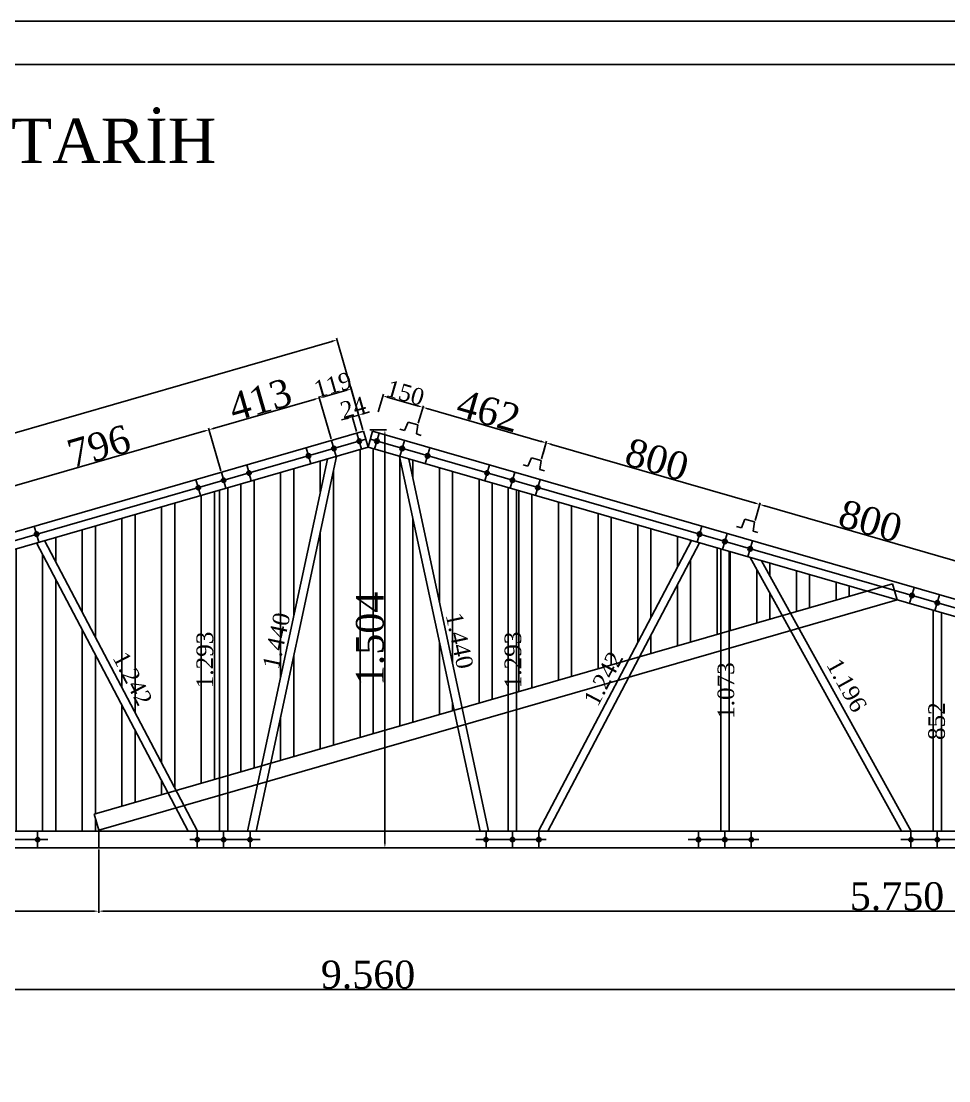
# Model space of a CAD drawing. Header units: millimetres. Extents: x 142629 to 168404, y -211947 to -204319.
# Drawn here: x 161800 to 165141, y -208133 to -204319 of the extents above; entities that cross this region are included whole.
import ezdxf

# ---------------------------------------------------------------- set-up
doc = ezdxf.new("R2010")
doc.units = ezdxf.units.MM
for name, color, linetype in [('Block1', 255, 'Continuous'), ('KAPI-PEN', 3, 'Continuous'), ('ZEMİN', 191, 'Continuous'), ('ÖLÇÜLENDİRME', 121, 'Continuous')]:
    doc.layers.add(name, color=color, linetype=linetype)
doc.styles.add('133', font='times.ttf')
doc.dimstyles.new('MAKAS', dxfattribs={"dimscale": 20, "dimtxt": 1.3, "dimasz": 1, "dimexe": 0.3, "dimexo": 0.3, "dimgap": 0.1, "dimtad": 1, "dimrnd": 1, "dimzin": 12, "dimdsep": 46, "dimlunit": 6, "dimtxsty": '133', "dimcen": 0.8, "dimdle": 0.0005, "dimclrd": 4, "dimclre": 6, "dimclrt": 2, "dimazin": 3, "dimtfac": 1, "dimtmove": 0, "dimatfit": 2, "dimldrblk": 'DOTSMALL', "dimfxl": 1, "dimtolj": 1, "dimtzin": 0, "dimarcsym": 0})
doc.dimstyles.new('makas 1', dxfattribs={"dimscale": 20, "dimtxt": 3, "dimasz": 1.2, "dimexe": 0.3, "dimexo": 0.3, "dimgap": 0.1, "dimtad": 1, "dimrnd": 1, "dimzin": 12, "dimdsep": 46, "dimlunit": 6, "dimtxsty": '133', "dimblk": 'NONE', "dimcen": 0.8, "dimdle": 0.0005, "dimse1": 1, "dimse2": 1, "dimsd1": 1, "dimsd2": 1, "dimclrd": 105, "dimclre": 42, "dimclrt": 2, "dimazin": 3, "dimtfac": 1, "dimtmove": 0, "dimatfit": 2, "dimldrblk": 'NONE', "dimfxl": 1, "dimtolj": 1, "dimtzin": 0, "dimarcsym": 0})

# ---------------------------------------------------------------- blocks, each defined once
blk = doc.blocks.new('*D1810')
at = {"layer": 'Defpoints', "color": 0, "ltscale": 0.5, "transparency": 16777216}
for p in [(162477, -205789.3), (162521.1, -205942.4), (161756.1, -206162.8)]:
    blk.add_point(p, dxfattribs=at)
at = {"layer": 'ÖLÇÜLENDİRME', "color": 4, "lineweight": -2, "ltscale": 0.5, "transparency": 16777216}
blk.add_line((161731.2, -206004.2), (162457.8, -205794.8), dxfattribs=at)
at = {"layer": 'ÖLÇÜLENDİRME', "color": 6, "lineweight": -2, "ltscale": 0.5, "transparency": 16777216}
for p, q in [((162519.5, -205936.6), (162475.4, -205783.5)), ((161754.5, -206157.1), (161710.4, -206004))]:
    blk.add_line(p, q, dxfattribs=at)
at = {"layer": 'ÖLÇÜLENDİRME', "color": 4, "ltscale": 0.5, "transparency": 16777216}
for points in [[(162456.9, -205791.6), (162458.7, -205798), (162477, -205789.3)], [(161730.3, -206001), (161732.2, -206007.4), (161712, -206009.8)]]:
    blk.add_solid(points, dxfattribs=at)
at = {"layer": 'ÖLÇÜLENDİRME', "color": 2, "ltscale": 0.5, "transparency": 16777216, "insert": (162079.8, -205848.6), "char_height": 100, "attachment_point": 5, "rotation": 16.0764, "style": '133'}
blk.add_mtext('\\A1;796', dxfattribs=at)
blk = doc.blocks.new('_DotSmall')
at = {"color": 0, "linetype": 'ByBlock', "const_width": 0.5}
blk.add_lwpolyline([(-0.0625, 0, 1), (0.0625, 0, 1)], format="xyb", close=True, dxfattribs=at)
blk = doc.blocks.new('*D1811')
at = {"layer": 'Defpoints', "color": 0, "ltscale": 0.5, "transparency": 16777216}
for p in [(162874.1, -205674.9), (162918.2, -205827.9), (162521.1, -205942.4)]:
    blk.add_point(p, dxfattribs=at)
at = {"layer": 'ÖLÇÜLENDİRME', "color": 4, "lineweight": -2, "ltscale": 0.5, "transparency": 16777216}
blk.add_line((162496.2, -205783.8), (162854.9, -205680.4), dxfattribs=at)
at = {"layer": 'ÖLÇÜLENDİRME', "color": 6, "lineweight": -2, "ltscale": 0.5, "transparency": 16777216}
for p, q in [((162916.6, -205822.1), (162872.5, -205669.1)), ((162519.5, -205936.6), (162475.4, -205783.5))]:
    blk.add_line(p, q, dxfattribs=at)
at = {"layer": 'ÖLÇÜLENDİRME', "color": 4, "ltscale": 0.5, "transparency": 16777216}
for points in [[(162854, -205677.2), (162855.8, -205683.6), (162874.1, -205674.9)], [(162495.3, -205780.6), (162497.2, -205787), (162477, -205789.3)]]:
    blk.add_solid(points, dxfattribs=at)
at = {"layer": 'ÖLÇÜLENDİRME', "color": 2, "ltscale": 0.5, "transparency": 16777216, "insert": (162660.9, -205681.3), "char_height": 100, "attachment_point": 5, "rotation": 16.0764, "style": '133'}
blk.add_mtext('\\A1;413', dxfattribs=at)
blk = doc.blocks.new('*D1812')
at = {"layer": 'Defpoints', "color": 0, "ltscale": 0.5, "transparency": 16777216}
for p in [(162988.8, -205642.2), (163032.8, -205794.9), (162918.2, -205827.9)]:
    blk.add_point(p, dxfattribs=at)
at = {"layer": 'ÖLÇÜLENDİRME', "color": 4, "lineweight": -2, "ltscale": 0.5, "transparency": 16777216}
blk.add_line((162893.5, -205669.7), (162969.6, -205647.8), dxfattribs=at)
at = {"layer": 'ÖLÇÜLENDİRME', "color": 6, "lineweight": -2, "ltscale": 0.5, "transparency": 16777216}
for p, q in [((163031.2, -205789.1), (162987.2, -205636.5)), ((162916.6, -205822.1), (162872.6, -205669.5))]:
    blk.add_line(p, q, dxfattribs=at)
at = {"layer": 'ÖLÇÜLENDİRME', "color": 4, "ltscale": 0.5, "transparency": 16777216}
for points in [[(162968.7, -205644.6), (162970.5, -205651), (162988.8, -205642.2)], [(162892.5, -205666.5), (162894.4, -205672.9), (162874.2, -205675.2)]]:
    blk.add_solid(points, dxfattribs=at)
at = {"layer": 'ÖLÇÜLENDİRME', "color": 2, "ltscale": 0.5, "transparency": 16777216, "insert": (162922.5, -205627.4), "char_height": 60, "attachment_point": 5, "rotation": 16.0764, "style": '133'}
blk.add_mtext('\\A1;119', dxfattribs=at)
blk = doc.blocks.new('*D1767')
at = {"layer": 'Defpoints', "color": 0, "ltscale": 0.5, "transparency": 16777216}
for p in [(163016, -205736.4), (163009.5, -205801.6), (163032.8, -205794.9)]:
    blk.add_point(p, dxfattribs=at)
at = {"layer": 'ÖLÇÜLENDİRME', "color": 4, "lineweight": -2, "ltscale": 0.5, "transparency": 16777216}
for p, q in [((163035.2, -205730.9), (163054.4, -205725.3)), ((162973.4, -205748.7), (162954.2, -205754.2)), ((162992.7, -205743.1), (163016, -205736.4))]:
    blk.add_line(p, q, dxfattribs=at)
at = {"layer": 'ÖLÇÜLENDİRME', "color": 6, "lineweight": -2, "ltscale": 0.5, "transparency": 16777216}
for p, q in [((163007.9, -205795.8), (162991, -205737.4)), ((163031.2, -205789.1), (163014.3, -205730.7))]:
    blk.add_line(p, q, dxfattribs=at)
at = {"layer": 'ÖLÇÜLENDİRME', "color": 4, "ltscale": 0.5, "transparency": 16777216}
for points in [[(163034.3, -205727.7), (163036.1, -205734.1), (163016, -205736.4)], [(162972.5, -205745.5), (162974.4, -205751.9), (162992.7, -205743.1)]]:
    blk.add_solid(points, dxfattribs=at)
at = {"layer": 'ÖLÇÜLENDİRME', "color": 2, "ltscale": 0.5, "transparency": 16777216, "insert": (162995.5, -205709), "char_height": 60, "attachment_point": 5, "rotation": 16.0764, "style": '133'}
blk.add_mtext('\\A1;24', dxfattribs=at)
blk = doc.blocks.new('*D1813')
at = {"layer": 'Defpoints', "color": 0, "ltscale": 0.5, "transparency": 16777216}
for p in [(163032.8, -205794.9), (158158, -206843.3), (158252.8, -207172.4)]:
    blk.add_point(p, dxfattribs=at)
at = {"layer": 'ÖLÇÜLENDİRME', "color": 6, "lineweight": -2, "ltscale": 0.5, "transparency": 16777216}
for p, q in [((163031.2, -205789.1), (162936.3, -205460)), ((158251.2, -207166.7), (158156.3, -206837.6))]:
    blk.add_line(p, q, dxfattribs=at)
at = {"layer": 'ÖLÇÜLENDİRME', "color": 4, "lineweight": -2, "ltscale": 0.5, "transparency": 16777216}
blk.add_line((162918.8, -205471.3), (158177.2, -206837.8), dxfattribs=at)
at = {"layer": 'ÖLÇÜLENDİRME', "color": 4, "ltscale": 0.5, "transparency": 16777216}
for points in [[(162917.8, -205468.1), (162919.7, -205474.5), (162938, -205465.8)], [(158176.3, -206834.6), (158178.1, -206841), (158158, -206843.3)]]:
    blk.add_solid(points, dxfattribs=at)
at = {"layer": 'ÖLÇÜLENDİRME', "color": 2, "ltscale": 0.5, "transparency": 16777216, "insert": (160533.3, -206103.6), "char_height": 100, "attachment_point": 5, "rotation": 16.0764, "style": '133'}
blk.add_mtext('\\A1;4.975', dxfattribs=at)
blk = doc.blocks.new('*D1814')
at = {"layer": 'Defpoints', "color": 0, "ltscale": 0.5, "transparency": 16777216}
for p in [(158269.4, -207294.5), (162079.4, -207294.5), (162079.4, -207522.2)]:
    blk.add_point(p, dxfattribs=at)
at = {"layer": 'ÖLÇÜLENDİRME', "color": 6, "lineweight": -2, "ltscale": 0.5, "transparency": 16777216}
for p, q in [((158269.4, -207300.5), (158269.4, -207528.2)), ((162079.4, -207300.5), (162079.4, -207528.2))]:
    blk.add_line(p, q, dxfattribs=at)
at = {"layer": 'ÖLÇÜLENDİRME', "color": 4, "lineweight": -2, "ltscale": 0.5, "transparency": 16777216}
blk.add_line((158289.4, -207522.2), (162059.4, -207522.2), dxfattribs=at)
at = {"layer": 'ÖLÇÜLENDİRME', "color": 4, "ltscale": 0.5, "transparency": 16777216}
for points in [[(158289.4, -207518.8), (158289.4, -207525.5), (158269.4, -207522.2)], [(162059.4, -207518.8), (162059.4, -207525.5), (162079.4, -207522.2)]]:
    blk.add_solid(points, dxfattribs=at)
at = {"layer": 'ÖLÇÜLENDİRME', "color": 2, "ltscale": 0.5, "transparency": 16777216, "insert": (160174.4, -207469.2), "char_height": 100, "attachment_point": 5, "style": '133'}
blk.add_mtext('\\A1;3.810', dxfattribs=at)
blk = doc.blocks.new('*D1769')
at = {"layer": 'Defpoints', "color": 0, "ltscale": 0.5, "transparency": 16777216}
for p in [(158269.4, -207437), (167829.4, -207414.4), (167829.4, -207804.2)]:
    blk.add_point(p, dxfattribs=at)
at = {"layer": 'ÖLÇÜLENDİRME', "color": 6, "lineweight": -2, "ltscale": 0.5, "transparency": 16777216}
for p, q in [((158269.4, -207443), (158269.4, -207810.2)), ((167829.4, -207420.4), (167829.4, -207810.2))]:
    blk.add_line(p, q, dxfattribs=at)
at = {"layer": 'ÖLÇÜLENDİRME', "color": 4, "lineweight": -2, "ltscale": 0.5, "transparency": 16777216}
blk.add_line((158289.4, -207804.2), (167809.4, -207804.2), dxfattribs=at)
at = {"layer": 'ÖLÇÜLENDİRME', "color": 4, "ltscale": 0.5, "transparency": 16777216}
for points in [[(158289.4, -207800.8), (158289.4, -207807.5), (158269.4, -207804.2)], [(167809.4, -207800.8), (167809.4, -207807.5), (167829.4, -207804.2)]]:
    blk.add_solid(points, dxfattribs=at)
at = {"layer": 'ÖLÇÜLENDİRME', "color": 2, "ltscale": 0.5, "transparency": 16777216, "insert": (163049.4, -207751.2), "char_height": 100, "attachment_point": 5, "style": '133'}
blk.add_mtext('\\A1;9.560', dxfattribs=at)
blk = doc.blocks.new('*D1779')
at = {"layer": 'Defpoints', "color": 0, "transparency": 16777216}
for p in [(161855.7, -206165.3), (162461.9, -207250.1), (162434.4, -207264.5)]:
    blk.add_point(p, dxfattribs=at)
at = {"layer": 'Block1', "color": 2, "transparency": 16777216, "insert": (162201.4, -206685.3), "char_height": 60, "attachment_point": 5, "rotation": 297.7661, "style": '133'}
blk.add_mtext('\\A1;1.242', dxfattribs=at)
blk = doc.blocks.new('_None')
blk = doc.blocks.new('*D1780')
at = {"layer": 'Defpoints', "color": 0, "transparency": 16777216}
for p in [(162494.6, -205971.2), (162529.4, -205971.2), (162529.4, -207264.5)]:
    blk.add_point(p, dxfattribs=at)
at = {"layer": 'Block1', "color": 2, "transparency": 16777216, "insert": (162462, -206617.9), "char_height": 60, "attachment_point": 5, "rotation": 90, "style": '133'}
blk.add_mtext('\\A1;1.293', dxfattribs=at)
blk = doc.blocks.new('*D1815')
at = {"layer": 'Defpoints', "color": 0, "ltscale": 0.5, "transparency": 16777216}
for p in [(162079.4, -207294.5), (167829.4, -207294.5), (162079.4, -207522.2)]:
    blk.add_point(p, dxfattribs=at)
at = {"layer": 'ÖLÇÜLENDİRME', "color": 6, "lineweight": -2, "ltscale": 0.5, "transparency": 16777216}
for p, q in [((162079.4, -207300.5), (162079.4, -207528.2)), ((167829.4, -207300.5), (167829.4, -207528.2))]:
    blk.add_line(p, q, dxfattribs=at)
at = {"layer": 'ÖLÇÜLENDİRME', "color": 4, "lineweight": -2, "ltscale": 0.5, "transparency": 16777216}
blk.add_line((167809.4, -207522.2), (162099.4, -207522.2), dxfattribs=at)
at = {"layer": 'ÖLÇÜLENDİRME', "color": 4, "ltscale": 0.5, "transparency": 16777216}
for points in [[(162099.4, -207518.8), (162099.4, -207525.5), (162079.4, -207522.2)], [(167809.4, -207518.8), (167809.4, -207525.5), (167829.4, -207522.2)]]:
    blk.add_solid(points, dxfattribs=at)
at = {"layer": 'ÖLÇÜLENDİRME', "color": 2, "ltscale": 0.5, "transparency": 16777216, "insert": (164954.4, -207469.2), "char_height": 100, "attachment_point": 5, "style": '133'}
blk.add_mtext('\\A1;5.750', dxfattribs=at)
blk = doc.blocks.new('*D1787')
at = {"layer": 'Defpoints', "color": 0, "transparency": 16777216}
for p in [(165099.4, -206412.1), (165129.9, -206412.1), (165099.4, -207264.5)]:
    blk.add_point(p, dxfattribs=at)
at = {"layer": 'Block1', "color": 2, "transparency": 16777216, "insert": (165097.4, -206838.3), "char_height": 60, "attachment_point": 5, "rotation": 90, "style": '133'}
blk.add_mtext('\\A1;852', dxfattribs=at)
blk = doc.blocks.new('*D1788')
at = {"layer": 'Defpoints', "color": 0, "transparency": 16777216}
for p in [(164425.7, -206218), (164455.4, -206201.6), (165004.4, -207264.5)]:
    blk.add_point(p, dxfattribs=at)
at = {"layer": 'Block1', "color": 2, "transparency": 16777216, "insert": (164773.3, -206709.1), "char_height": 60, "attachment_point": 5, "rotation": 298.9405, "style": '133'}
blk.add_mtext('\\A1;1.196', dxfattribs=at)
blk = doc.blocks.new('*D1789')
at = {"layer": 'Defpoints', "color": 0, "transparency": 16777216}
for p in [(164334.4, -206191.6), (164371.4, -206191.6), (164334.4, -207264.5)]:
    blk.add_point(p, dxfattribs=at)
at = {"layer": 'Block1', "color": 2, "transparency": 16777216, "insert": (164338.7, -206728.1), "char_height": 60, "attachment_point": 5, "rotation": 90, "style": '133'}
blk.add_mtext('\\A1;1.073', dxfattribs=at)
blk = doc.blocks.new('*D1790')
at = {"layer": 'Defpoints', "color": 0, "transparency": 16777216}
for p in [(164243.2, -206165.3), (163637, -207250.1), (163664.4, -207264.5)]:
    blk.add_point(p, dxfattribs=at)
at = {"layer": 'Block1', "color": 2, "transparency": 16777216, "insert": (163897.5, -206685.3), "char_height": 60, "attachment_point": 5, "rotation": 62.2339, "style": '133'}
blk.add_mtext('\\A1;1.242', dxfattribs=at)
blk = doc.blocks.new('*D1791')
at = {"layer": 'Defpoints', "color": 0, "transparency": 16777216}
for p in [(163569.4, -205971.2), (163604.2, -205971.2), (163569.4, -207264.5)]:
    blk.add_point(p, dxfattribs=at)
at = {"layer": 'Block1', "color": 2, "transparency": 16777216, "insert": (163571.6, -206617.9), "char_height": 60, "attachment_point": 5, "rotation": 90, "style": '133'}
blk.add_mtext('\\A1;1.293', dxfattribs=at)
blk = doc.blocks.new('*D1816')
at = {"layer": 'Defpoints', "color": 0, "ltscale": 0.5, "transparency": 16777216}
for p in [(163049.4, -205790.1), (163110.1, -205790.1), (163049.4, -207294.5)]:
    blk.add_point(p, dxfattribs=at)
at = {"layer": 'ÖLÇÜLENDİRME', "color": 6, "lineweight": -2, "ltscale": 0.5, "transparency": 16777216}
for p, q in [((163055.4, -205790.1), (163116.1, -205790.1)), ((163055.4, -207294.5), (163116.1, -207294.5))]:
    blk.add_line(p, q, dxfattribs=at)
at = {"layer": 'ÖLÇÜLENDİRME', "color": 4, "lineweight": -2, "ltscale": 0.5, "transparency": 16777216}
blk.add_line((163110.1, -207274.5), (163110.1, -205810.1), dxfattribs=at)
at = {"layer": 'ÖLÇÜLENDİRME', "color": 4, "ltscale": 0.5, "transparency": 16777216}
for points in [[(163106.8, -205810.1), (163113.5, -205810.1), (163110.1, -205790.1)], [(163106.8, -207274.5), (163113.5, -207274.5), (163110.1, -207294.5)]]:
    blk.add_solid(points, dxfattribs=at)
at = {"layer": 'ÖLÇÜLENDİRME', "color": 2, "ltscale": 0.5, "transparency": 16777216, "insert": (163057.1, -206542.3), "char_height": 100, "attachment_point": 5, "rotation": 90, "style": '133'}
blk.add_mtext('\\A1;1.504', dxfattribs=at)
blk = doc.blocks.new('omega')
at = {"layer": 'Block1', "color": 1}
for p, q in [((32355.1, 6698), (32368.3, 6728.5)), ((32368.3, 6728.5), (32402.8, 6718.3)), ((32402.8, 6718.3), (32397.3, 6685.5)), ((32355.1, 6698), (32337.8, 6703.1)), ((32397.3, 6685.5), (32414.5, 6680.4))]:
    blk.add_line(p, q, dxfattribs=at)
blk = doc.blocks.new('*D1792')
at = {"layer": 'Defpoints', "color": 0, "ltscale": 0.5, "transparency": 16777216}
for p in [(163102.9, -205667.1), (163084.7, -205730.3), (163228.8, -205771.8)]:
    blk.add_point(p, dxfattribs=at)
at = {"layer": 'ÖLÇÜLENDİRME', "color": 6, "lineweight": -2, "ltscale": 0.5, "transparency": 16777216}
for p, q in [((163086.3, -205724.5), (163104.5, -205661.4)), ((163230.5, -205766), (163248.7, -205702.9))]:
    blk.add_line(p, q, dxfattribs=at)
at = {"layer": 'ÖLÇÜLENDİRME', "color": 4, "lineweight": -2, "ltscale": 0.5, "transparency": 16777216}
blk.add_line((163227.8, -205703.1), (163122.1, -205672.7), dxfattribs=at)
at = {"layer": 'ÖLÇÜLENDİRME', "color": 4, "ltscale": 0.5, "transparency": 16777216}
for points in [[(163123, -205669.5), (163121.2, -205675.9), (163102.9, -205667.1)], [(163228.7, -205699.9), (163226.9, -205706.3), (163247, -205708.7)]]:
    blk.add_solid(points, dxfattribs=at)
at = {"layer": 'ÖLÇÜLENDİRME', "color": 2, "ltscale": 0.5, "transparency": 16777216, "insert": (163183.9, -205656.6), "char_height": 60, "attachment_point": 5, "rotation": 343.9236, "style": '133'}
blk.add_mtext('\\A1;150', dxfattribs=at)
blk = doc.blocks.new('*D1797')
at = {"layer": 'Defpoints', "color": 0, "ltscale": 0.5, "transparency": 16777216}
for p in [(164459.7, -206058.2), (164441.5, -206121.3), (165210.2, -206342.8)]:
    blk.add_point(p, dxfattribs=at)
at = {"layer": 'ÖLÇÜLENDİRME', "color": 6, "lineweight": -2, "ltscale": 0.5, "transparency": 16777216}
for p, q in [((164443.2, -206115.5), (164461.4, -206052.4)), ((165211.9, -206337), (165230.1, -206273.9))]:
    blk.add_line(p, q, dxfattribs=at)
at = {"layer": 'ÖLÇÜLENDİRME', "color": 4, "lineweight": -2, "ltscale": 0.5, "transparency": 16777216}
blk.add_line((165209.2, -206274.1), (164478.9, -206063.7), dxfattribs=at)
at = {"layer": 'ÖLÇÜLENDİRME', "color": 4, "ltscale": 0.5, "transparency": 16777216}
for points in [[(164479.8, -206060.5), (164478, -206066.9), (164459.7, -206058.2)], [(165210.1, -206270.9), (165208.3, -206277.4), (165228.4, -206279.7)]]:
    blk.add_solid(points, dxfattribs=at)
at = {"layer": 'ÖLÇÜLENDİRME', "color": 2, "ltscale": 0.5, "transparency": 16777216, "insert": (164858.7, -206118.1), "char_height": 100, "attachment_point": 5, "rotation": 343.9236, "style": '133'}
blk.add_mtext('\\A1;800', dxfattribs=at)
blk = doc.blocks.new('*D1798')
at = {"layer": 'Defpoints', "color": 0, "ltscale": 0.5, "transparency": 16777216}
for p in [(163691, -205836.6), (163672.8, -205899.7), (164441.5, -206121.3)]:
    blk.add_point(p, dxfattribs=at)
at = {"layer": 'ÖLÇÜLENDİRME', "color": 6, "lineweight": -2, "ltscale": 0.5, "transparency": 16777216}
for p, q in [((163674.5, -205894), (163692.7, -205830.9)), ((164443.2, -206115.5), (164461.4, -206052.4))]:
    blk.add_line(p, q, dxfattribs=at)
at = {"layer": 'ÖLÇÜLENDİRME', "color": 4, "lineweight": -2, "ltscale": 0.5, "transparency": 16777216}
blk.add_line((164440.5, -206052.6), (163710.2, -205842.2), dxfattribs=at)
at = {"layer": 'ÖLÇÜLENDİRME', "color": 4, "ltscale": 0.5, "transparency": 16777216}
for points in [[(163711.1, -205839), (163709.3, -205845.4), (163691, -205836.6)], [(164441.4, -206049.4), (164439.6, -206055.8), (164459.7, -206058.2)]]:
    blk.add_solid(points, dxfattribs=at)
at = {"layer": 'ÖLÇÜLENDİRME', "color": 2, "ltscale": 0.5, "transparency": 16777216, "insert": (164090, -205896.6), "char_height": 100, "attachment_point": 5, "rotation": 343.9236, "style": '133'}
blk.add_mtext('\\A1;800', dxfattribs=at)
blk = doc.blocks.new('*D1799')
at = {"layer": 'Defpoints', "color": 0, "ltscale": 0.5, "transparency": 16777216}
for p in [(163234.4, -205752.6), (163691, -205836.6), (163678.3, -205880.5)]:
    blk.add_point(p, dxfattribs=at)
at = {"layer": 'ÖLÇÜLENDİRME', "color": 6, "lineweight": -2, "ltscale": 0.5, "transparency": 16777216}
for p, q in [((163236, -205746.8), (163248.7, -205702.9)), ((163680, -205874.8), (163692.7, -205830.9))]:
    blk.add_line(p, q, dxfattribs=at)
at = {"layer": 'ÖLÇÜLENDİRME', "color": 4, "lineweight": -2, "ltscale": 0.5, "transparency": 16777216}
blk.add_line((163266.2, -205714.2), (163671.8, -205831.1), dxfattribs=at)
at = {"layer": 'ÖLÇÜLENDİRME', "color": 4, "ltscale": 0.5, "transparency": 16777216}
for points in [[(163267.1, -205711), (163265.3, -205717.4), (163247, -205708.7)], [(163672.7, -205827.9), (163670.9, -205834.3), (163691, -205836.6)]]:
    blk.add_solid(points, dxfattribs=at)
at = {"layer": 'ÖLÇÜLENDİRME', "color": 2, "ltscale": 0.5, "transparency": 16777216, "insert": (163483.6, -205721.8), "char_height": 100, "attachment_point": 5, "rotation": 343.9236, "style": '133'}
blk.add_mtext('\\A1;462', dxfattribs=at)
blk = doc.blocks.new('*D1800')
at = {"layer": 'Defpoints', "color": 0, "transparency": 16777216}
for p in [(162903, -205851.7), (162926.5, -205856.7), (162624.4, -207264.5)]:
    blk.add_point(p, dxfattribs=at)
at = {"layer": 'ZEMİN', "color": 2, "transparency": 16777216, "insert": (162720, -206548.7), "char_height": 60, "attachment_point": 5, "rotation": 77.8885, "style": '133'}
blk.add_mtext('\\A1;1.440', dxfattribs=at)
blk = doc.blocks.new('*D1801')
at = {"layer": 'Defpoints', "color": 0, "transparency": 16777216}
for p in [(163172.3, -205856.7), (163195.9, -205851.7), (163474.4, -207264.5)]:
    blk.add_point(p, dxfattribs=at)
at = {"layer": 'ZEMİN', "color": 2, "transparency": 16777216, "insert": (163378.8, -206548.7), "char_height": 60, "attachment_point": 5, "rotation": 282.1115, "style": '133'}
blk.add_mtext('\\A1;1.440', dxfattribs=at)

msp = doc.modelspace()

# ---------------------------------------------------------------- hatches: boundary and pattern name
at = {"layer": 'Block1'}
h = msp.add_hatch(dxfattribs=at)
h.set_pattern_fill('ANSI32', color=256, scale=15, angle=45)
h.paths.add_polyline_path([(158594.438, -207136.426), (158299.438, -207221.442), (158299.438, -207234.543), (158594.438, -207234.543)])
h.paths.add_polyline_path([(158728.146, -207097.893), (158624.438, -207127.781), (158624.438, -207234.543), (159212.772, -207234.543)])
h.paths.add_polyline_path([(159454.437, -206888.584), (158782.815, -207082.138), (159323.315, -207234.543), (159454.437, -207234.543)])
h.paths.add_polyline_path([(160073.353, -206710.219), (159484.437, -206879.938), (159484.437, -207234.543), (159572.356, -207234.543)])
h.paths.add_polyline_path([(160219.437, -206668.119), (160130.615, -206693.717), (159613.849, -207234.543), (160219.437, -207234.543)])
h.paths.add_polyline_path([(160331.685, -206635.771), (160249.437, -206659.474), (160249.437, -207234.543), (160858.09, -207234.543)])
h.paths.add_polyline_path([(160984.436, -206447.655), (160363.556, -206626.586), (160898.034, -207234.543), (160984.436, -207234.543)])
h.paths.add_polyline_path([(161632.225, -206260.969), (161014.436, -206439.009), (161014.436, -207234.543), (161093.884, -207234.543)])
h.paths.add_polyline_path([(161749.436, -206227.191), (161673.005, -206249.217), (161128.165, -207234.543), (161749.436, -207234.543)])
h.paths.add_polyline_path([(161855.274, -206196.689), (161779.436, -206218.545), (161779.436, -207234.543), (162079.438, -207234.543), (162079.438, -207230.088), (162062.823, -207172.434), (162328.655, -207095.824)])
h.paths.add_polyline_path([(162514.435, -206006.726), (161884.711, -206188.206), (162358.092, -207087.341), (162514.435, -207042.284)])
h.paths.add_polyline_path([(162903.043, -205894.734), (162544.435, -205998.081), (162544.435, -207033.639), (162666.172, -206998.555)])
h.paths.add_polyline_path([(163163.127, -205885.308), (163049.438, -205852.544), (162935.749, -205885.308), (162698.878, -206989.13), (163359.163, -206798.843)])
h.paths.add_polyline_path([(163554.44, -205998.081), (163195.832, -205894.734), (163388.059, -206790.515), (163554.44, -206742.566)])
h.paths.add_polyline_path([(164214.164, -206188.206), (163584.44, -206006.726), (163584.44, -206733.921), (163988.099, -206617.591)])
h.paths.add_polyline_path([(164319.44, -206218.545), (164243.602, -206196.689), (164028.067, -206606.072), (164319.44, -206522.102)])
h.paths.add_polyline_path([(164425.871, -206249.217), (164349.44, -206227.191), (164349.44, -206513.456), (164541.394, -206458.137)])
h.paths.add_polyline_path([(164846.103, -206370.323), (164466.65, -206260.969), (164570.963, -206449.616)])
h.paths.add_polyline_path([(160560.241, -206873.876), (160667.792, -206996.212), (160764.008, -206911.625), (160656.457, -206789.289)], flags=25)
h.paths.add_polyline_path([(161000.078, -206920.616), (161000.078, -206757.725), (160871.967, -206757.725), (160871.967, -206920.616)], flags=9)
h.paths.add_polyline_path([(161324.061, -206843.23), (161435.037, -206642.532), (161322.925, -206580.539), (161211.948, -206781.237)], flags=25)
h.paths.add_polyline_path([(161758.476, -206844.278), (161758.476, -206614.941), (161630.365, -206614.941), (161630.365, -206844.278)], flags=9)
h.paths.add_polyline_path([(162090.165, -206610.474), (162197.005, -206813.404), (162310.364, -206753.722), (162203.525, -206550.792)], flags=25)
h.paths.add_polyline_path([(162525.594, -206734.045), (162525.594, -206504.709), (162397.483, -206504.709), (162397.483, -206734.045)], flags=9)
h.paths.add_polyline_path([(162757.354, -206677.725), (162805.472, -206453.493), (162680.213, -206426.613), (162632.095, -206650.845)], flags=25)
h.paths.add_polyline_path([(163163.058, -206739.529), (163163.058, -206357.301), (162949.539, -206357.301), (162949.539, -206739.529)], flags=24)
h.paths.add_polyline_path([(163635.186, -206734.045), (163635.186, -206504.709), (163507.075, -206504.709), (163507.075, -206734.045)], flags=9)
h.paths.add_polyline_path([(163291.887, -206446.429), (163340.005, -206670.661), (163465.265, -206643.782), (163417.147, -206419.55)], flags=25)
h.paths.add_polyline_path([(163898.747, -206819.337), (164005.587, -206616.407), (163892.227, -206556.725), (163785.387, -206759.655)], flags=9)

# ---------------------------------------------------------------- linework, layer by layer
at = {"layer": 'Block1', "color": 1}
for p, q in [((163032.823, -205794.891), (158252.823, -207172.434)), ((163049.438, -205852.544), (163032.823, -205794.891)), ((163049.438, -205852.544), (163066.053, -205794.891)), ((163066.053, -205794.891), (167846.053, -207172.434)), ((163049.438, -205852.544), (158269.438, -207230.088)), ((163049.438, -205852.544), (167829.438, -207230.088)), ((162514.435, -207234.543), (162514.435, -206006.726)), ((162544.435, -207234.543), (162544.435, -205998.081)), ((163554.44, -207234.543), (163554.44, -205998.081)), ((163584.44, -207234.543), (163584.44, -206006.726)), ((161855.274, -206196.689), (162401.689, -207234.543)), ((161884.711, -206188.206), (162435.593, -207234.543)), ((164214.164, -206188.206), (163663.283, -207234.543)), ((164243.602, -206196.689), (163697.187, -207234.543)), ((164319.44, -206218.545), (164319.44, -207234.543)), ((164349.44, -206227.191), (164349.44, -207234.543)), ((164970.71, -207234.543), (164425.871, -206249.217)), ((165004.991, -207234.543), (164466.65, -206260.969)), ((164937.823, -206343.891), (162062.823, -207172.434)), ((164954.438, -206401.544), (164937.823, -206343.891)), ((164954.438, -206401.544), (162079.438, -207230.088)), ((165084.439, -207234.543), (165084.439, -206439.009)), ((165114.439, -207234.543), (165114.439, -206447.655)), ((162062.823, -207172.434), (162079.438, -207230.088)), ((158269.438, -207234.543), (163049.438, -207234.543)), ((162079.438, -207234.543), (162079.438, -207230.088)), ((162079.438, -207234.543), (162079.438, -207294.543)), ((167829.438, -207234.543), (163049.438, -207234.543)), ((158269.438, -207294.543), (163049.438, -207294.543)), ((167829.438, -207294.543), (163049.438, -207294.543))]:
    msp.add_line(p, q, dxfattribs=at)
at = {"layer": 'Block1', "color": 2}
for p, q in [((163009.515, -205801.608), (163026.13, -205859.261)), ((163089.36, -205801.608), (163072.745, -205859.261)), ((163041.13, -205823.718), (158261.13, -207201.261)), ((162918.23, -205827.915), (162934.845, -205885.569)), ((163057.745, -205823.718), (167837.745, -207201.261)), ((163180.645, -205827.915), (163164.03, -205885.569)), ((162826.945, -205854.222), (162843.56, -205911.876)), ((163271.93, -205854.222), (163255.315, -205911.876)), ((162612.412, -205916.048), (162629.028, -205973.702)), ((163486.463, -205916.048), (163469.848, -205973.702)), ((162521.128, -205942.356), (162537.743, -206000.009)), ((163577.748, -205942.356), (163561.133, -206000.009)), ((162429.843, -205968.663), (162446.458, -206026.317)), ((163669.033, -205968.663), (163652.417, -206026.317)), ((161847.413, -206136.513), (161864.028, -206194.166)), ((164251.462, -206136.513), (164234.847, -206194.166)), ((164342.747, -206162.82), (164326.132, -206220.474)), ((164434.032, -206189.127), (164417.417, -206246.781)), ((165016.462, -206356.977), (164999.847, -206414.631)), ((165107.747, -206383.284), (165091.132, -206440.938)), ((161859.436, -207234.543), (161859.436, -207294.543)), ((162434.435, -207234.543), (162434.435, -207294.543)), ((162529.435, -207234.543), (162529.435, -207294.543)), ((162624.435, -207234.543), (162624.435, -207294.543)), ((163474.44, -207234.543), (163474.44, -207294.543)), ((163569.44, -207234.543), (163569.44, -207294.543)), ((163664.44, -207234.543), (163664.44, -207294.543)), ((164239.44, -207234.543), (164239.44, -207294.543)), ((164334.44, -207234.543), (164334.44, -207294.543)), ((164429.44, -207234.543), (164429.44, -207294.543)), ((165004.439, -207234.543), (165004.439, -207294.543)), ((165099.439, -207234.543), (165099.439, -207294.543))]:
    msp.add_line(p, q, dxfattribs=at)
at = {"layer": 'Block1', "color": 1}
for centre, radius in [((163017.822, -205830.435), 8), ((163017.822, -205830.434), 4), ((163081.053, -205830.435), 8), ((163081.053, -205830.434), 4), ((162835.253, -205883.049), 8), ((162835.252, -205883.049), 4), ((162926.537, -205856.742), 8), ((162926.537, -205856.742), 4), ((163172.338, -205856.742), 8), ((163172.338, -205856.742), 4), ((163263.623, -205883.049), 8), ((163263.623, -205883.049), 4), ((162620.72, -205944.876), 8), ((162620.72, -205944.875), 4), ((163478.155, -205944.876), 8), ((163478.155, -205944.875), 4), ((162438.15, -205997.49), 8), ((162438.15, -205997.49), 4), ((162529.435, -205971.183), 8), ((162529.435, -205971.182), 4), ((163569.44, -205971.183), 8), ((163569.44, -205971.182), 4), ((163660.725, -205997.49), 8), ((163660.725, -205997.49), 4), ((161855.721, -206165.34), 8), ((161855.721, -206165.34), 4), ((164243.155, -206165.34), 8), ((164243.155, -206165.34), 4), ((164334.439, -206191.647), 8), ((164334.44, -206191.647), 4), ((164425.724, -206217.955), 8), ((164425.724, -206217.954), 4), ((165008.154, -206385.804), 8), ((165008.154, -206385.804), 4), ((165099.439, -206412.112), 8), ((165099.439, -206412.111), 4), ((161859.436, -207264.543), 8), ((161859.436, -207264.543), 4), ((162434.435, -207264.543), 8), ((162434.435, -207264.543), 4), ((162529.435, -207264.543), 8), ((162529.435, -207264.543), 4), ((162624.435, -207264.543), 8), ((162624.435, -207264.543), 4), ((163474.44, -207264.543), 8), ((163474.44, -207264.543), 4), ((163569.44, -207264.543), 8), ((163569.44, -207264.543), 4), ((163664.44, -207264.543), 8), ((163664.44, -207264.543), 4), ((164239.44, -207264.543), 8), ((164239.44, -207264.543), 4), ((164334.44, -207264.543), 8), ((164334.44, -207264.543), 4), ((164429.44, -207264.543), 8), ((164429.44, -207264.543), 4), ((165004.439, -207264.543), 8), ((165004.439, -207264.543), 4), ((165099.439, -207264.543), 8), ((165099.439, -207264.543), 4)]:
    msp.add_circle(centre, radius, dxfattribs=at)
at = {"layer": 'KAPI-PEN', "color": 175, "true_color": 0x4554a5}
for points in [[(157615.684, -211946.832), (168403.997, -211946.832), (168403.997, -204318.732), (157615.684, -204318.732)], [(157771.135, -211791.381), (168248.546, -211791.381), (168248.546, -204474.183), (157771.135, -204474.183)]]:
    msp.add_lwpolyline(points, close=True, dxfattribs=at)
at = {"layer": 'ZEMİN', "color": 1}
for p, q in [((162615.531, -207234.543), (162903.043, -205894.734)), ((162646.214, -207234.543), (162935.749, -205885.308)), ((163452.661, -207234.543), (163163.127, -205885.308)), ((163483.344, -207234.543), (163195.832, -205894.734))]:
    msp.add_line(p, q, dxfattribs=at)
at = {"layer": 'ÖLÇÜLENDİRME', "color": 2, "ltscale": 0.5}
for p, q in [((161896.307, -207264.543), (161642.522, -207264.543)), ((162661.306, -207264.543), (162407.521, -207264.543)), ((163437.569, -207264.543), (163691.354, -207264.543)), ((164202.569, -207264.543), (164456.353, -207264.543)), ((164967.568, -207264.543), (165221.353, -207264.543))]:
    msp.add_line(p, q, dxfattribs=at)

# ---------------------------------------------------------------- block references
at = {"layer": 'Block1', "color": 1, "rotation": 0.5866211385630021}
for p in [(130896.448, -212821.44), (131340.434, -212949.391), (132109.148, -213170.926)]:
    msp.add_blockref('omega', p, dxfattribs=at)

# ---------------------------------------------------------------- texts
at = {"linetype": 'Continuous', "lineweight": 25, "style": '133'}
msp.add_text('TARİH', height=159.9589, dxfattribs=at).set_placement((161764.412, -204829.089))

# ---------------------------------------------------------------- dimensions: what is measured, and where the dimension line sits
at = {"layer": 'Block1', "color": 1}
for p1, p2, distance, picture, middle in [((162529.435, -207264.543), (162529.435, -205971.182), 34.793, '*D1780', (162462.036, -206617.863)), ((163569.44, -207264.543), (163569.44, -205971.182), -34.793, '*D1791', (163571.628, -206617.863)), ((161855.721, -206165.34), (162434.435, -207264.543), 31.03, '*D1779', (162201.386, -206685.296)), ((164243.155, -206165.34), (163664.44, -207264.543), -31.03, '*D1790', (163897.489, -206685.296)), ((164334.44, -207264.543), (164334.44, -206191.647), -36.912, '*D1789', (164338.746, -206728.095)), ((165004.439, -207264.543), (164425.724, -206217.954), -33.877, '*D1788', (164773.262, -206709.078)), ((165099.439, -207264.543), (165099.439, -206412.111), -30.484, '*D1787', (165097.404, -206838.327))]:
    dim = msp.add_aligned_dim(p1=p1, p2=p2, distance=distance, dimstyle='makas 1', dxfattribs=at)
    dim.commit()
    dim.dimension.update_dxf_attribs({"geometry": picture, "text_midpoint": middle})
at = {"layer": 'ZEMİN', "color": 1}
for p1, p2, distance, picture, middle in [((162624.435, -207264.543), (162926.537, -205856.742), 24.115, '*D1800', (162720.028, -206548.742)), ((163474.44, -207264.543), (163172.338, -205856.742), -24.115, '*D1801', (163378.847, -206548.742))]:
    dim = msp.add_aligned_dim(p1=p1, p2=p2, distance=distance, dimstyle='makas 1', override={"dimfxl": 100, "dimarcsym": 1}, dxfattribs=at)
    dim.commit()
    dim.dimension.update_dxf_attribs({"geometry": picture, "text_midpoint": middle})
at = {"layer": 'ÖLÇÜLENDİRME', "color": 1, "ltscale": 0.5}
for p1, p2, distance, picture, middle in [((163032.823, -205794.891), (158252.823, -207172.434), -342.509, '*D1813', (160533.296, -206103.612)), ((163234.354, -205752.569), (163678.339, -205880.521), 45.692, '*D1799', (163483.639, -205721.842)), ((164441.515, -206121.276), (163672.8, -205899.741), -65.695, '*D1798', (164089.989, -205896.585)), ((165210.23, -206342.811), (164441.515, -206121.276), -65.695, '*D1797', (164858.704, -206118.12))]:
    dim = msp.add_aligned_dim(p1=p1, p2=p2, distance=distance, dimstyle='MAKAS', override={"dimtxt": 5, "dimdle": 1}, dxfattribs=at)
    dim.commit()
    dim.dimension.update_dxf_attribs({"geometry": picture, "text_midpoint": middle})
for base, p1, angle, picture, middle, dimtype in [((162988.826, -205642.224), (162918.23, -205827.915), 196.076398, '*D1812', (162931.529, -205658.736), 160), ((163015.973, -205736.425), (163009.515, -205801.608), 16.076398, '*D1767', (163004.319, -205739.783), 161)]:
    dim = msp.add_linear_dim(base=base, p1=p1, p2=(163032.823, -205794.891), angle=angle, dimstyle='MAKAS', override={"dimtxt": 3}, dxfattribs=at)
    dim.commit()
    dim.dimension.update_dxf_attribs({"geometry": picture, "text_midpoint": middle, "dimtype": dimtype})
for base, p1, p2, angle, override, picture, middle in [((162874.123, -205674.867), (162521.128, -205942.356), (162918.23, -205827.915), 196.076398, {"dimtxt": 5, "dimdle": 1}, '*D1811', (162660.933, -205681.29)), ((163102.873, -205667.126), (163228.815, -205771.79), (163084.681, -205730.252), 343.923602, {"dimtxt": 3}, '*D1792', (163183.945, -205656.647)), ((162477.021, -205789.308), (161756.128, -206162.82), (162521.128, -205942.356), 196.076398, {"dimtxt": 5, "dimdle": 1}, '*D1810', (162079.842, -205848.604)), ((163110.137, -205790.102), (163049.438, -207294.543), (163049.438, -205790.102), 90, {"dimtxt": 5, "dimdle": 1}, '*D1816', (163057.128, -206542.323)), ((162079.438, -207522.164), (167829.438, -207294.543), (162079.438, -207294.543), 180, {"dimtxt": 5, "dimdle": 1}, '*D1815', (164954.438, -207469.155))]:
    dim = msp.add_linear_dim(base=base, p1=p1, p2=p2, angle=angle, dimstyle='MAKAS', override=override, dxfattribs=at)
    dim.commit()
    dim.dimension.update_dxf_attribs({"geometry": picture, "text_midpoint": middle})
for base, p1, p2, picture, middle in [((162079.438, -207522.164), (158269.438, -207294.543), (162079.438, -207294.543), '*D1814', (160174.438, -207469.155)), ((167829.438, -207804.164), (158269.438, -207436.975), (167829.438, -207414.354), '*D1769', (163049.438, -207751.154))]:
    dim = msp.add_linear_dim(base=base, p1=p1, p2=p2, dimstyle='MAKAS', override={"dimtxt": 5, "dimdle": 1}, dxfattribs=at)
    dim.commit()
    dim.dimension.update_dxf_attribs({"geometry": picture, "text_midpoint": middle})

doc.saveas('drawing.dxf')
